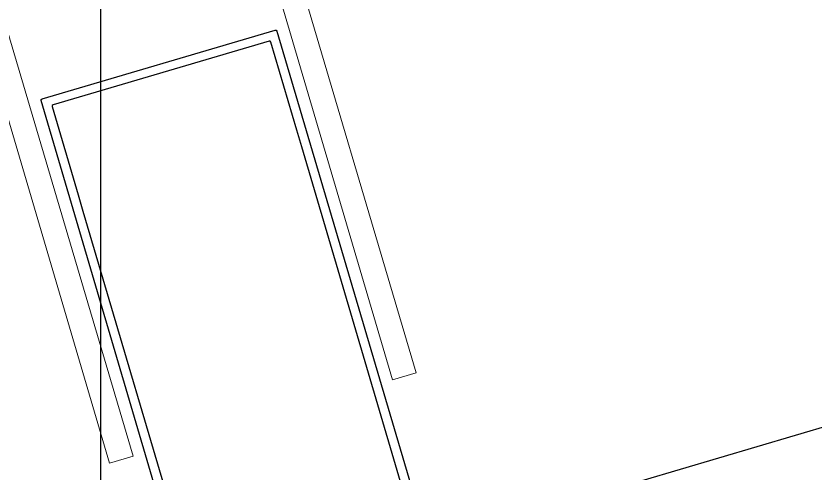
# Model space of a CAD drawing. Header units: millimetres. Extents: x 62878 to 70819, y -67946 to -61850.
# Drawn here: x 64987.08 to 65003.33, y -66906.86 to -66897.56 of the extents above; entities that cross this region are included whole.
import ezdxf

# ---------------------------------------------------------------- set-up
doc = ezdxf.new("R2010")
doc.units = ezdxf.units.MM
doc.layers.add('Dog_dos_yeni', color=63, linetype='Continuous', lineweight=5)
doc.layers.add('DOGRAMA', color=171, linetype='Continuous', lineweight=0)

msp = doc.modelspace()

# ---------------------------------------------------------------- linework, layer by layer
msp.add_lwpolyline([(64988.8015377242, -67217.80296194882), (69083.8015377242, -67217.80296194882), (69083.8015377242, -64297.80296194883), (64988.8015377242, -64297.80296194883)], close=True)
at = {"layer": 'Dog_dos_yeni'}
msp.add_lwpolyline([(64981.1197345577, -66898.55312099714), (64997.42583711999, -66893.74572885304), (64997.56723100661, -66894.22532010487), (64992.53152286234, -66895.70995591409), (64995.21800670758, -66904.82218969888), (64994.73841545576, -66904.9635835855), (64992.05193161053, -66895.85134980067), (64986.77642784031, -66897.40668255318), (64989.46291168557, -66906.518916338), (64988.98332043377, -66906.66031022457), (64986.29683658853, -66897.54807643977), (64981.26112844426, -66899.03271224897), (64981.1197345577, -66898.55312099714)], close=True, dxfattribs=at)
at = {"layer": 'DOGRAMA', "lineweight": -2}
msp.add_line((64997.07152486478, -66907.82041758225), (65043.48209814356, -66894.13757555846), dxfattribs=at)
at = {"layer": 'DOGRAMA', "lineweight": -2, "ltscale": 0.5}
msp.add_lwpolyline([(64990.57086577519, -66909.39290968094), (64987.59028264587, -66899.28312609233, -0.4142135623729288), (64987.61057448773, -66899.24586698401), (64992.34893605585, -66897.8488953845, -0.4142135623729288), (64992.38619516415, -66897.86918722639), (64995.36677829351, -66907.97897081503, -0.4142135623732619)], format="xyb", dxfattribs=at)
msp.add_lwpolyline([(64992.89223296916, -66900.22212703437), (64992.79325724851, -66899.88641315808), (64992.26444411268, -66898.09274187623, 0.4142135623730953), (64992.22718500438, -66898.07245003432), (64987.83412913759, -66899.3676180355, 0.4142135623730951), (64987.81383729566, -66899.4048771438), (64988.34265043149, -66901.19854842564), (64988.44162615212, -66901.53426230194), (64990.57384596192, -66908.7664983796, 0.4142135623730951), (64990.61110507022, -66908.7867902215), (64995.00416093705, -66907.49162222032, 0.4142135623722071), (64995.02445277895, -66907.454363112)], format="xyb", close=True, dxfattribs=at)

doc.saveas('drawing.dxf')
